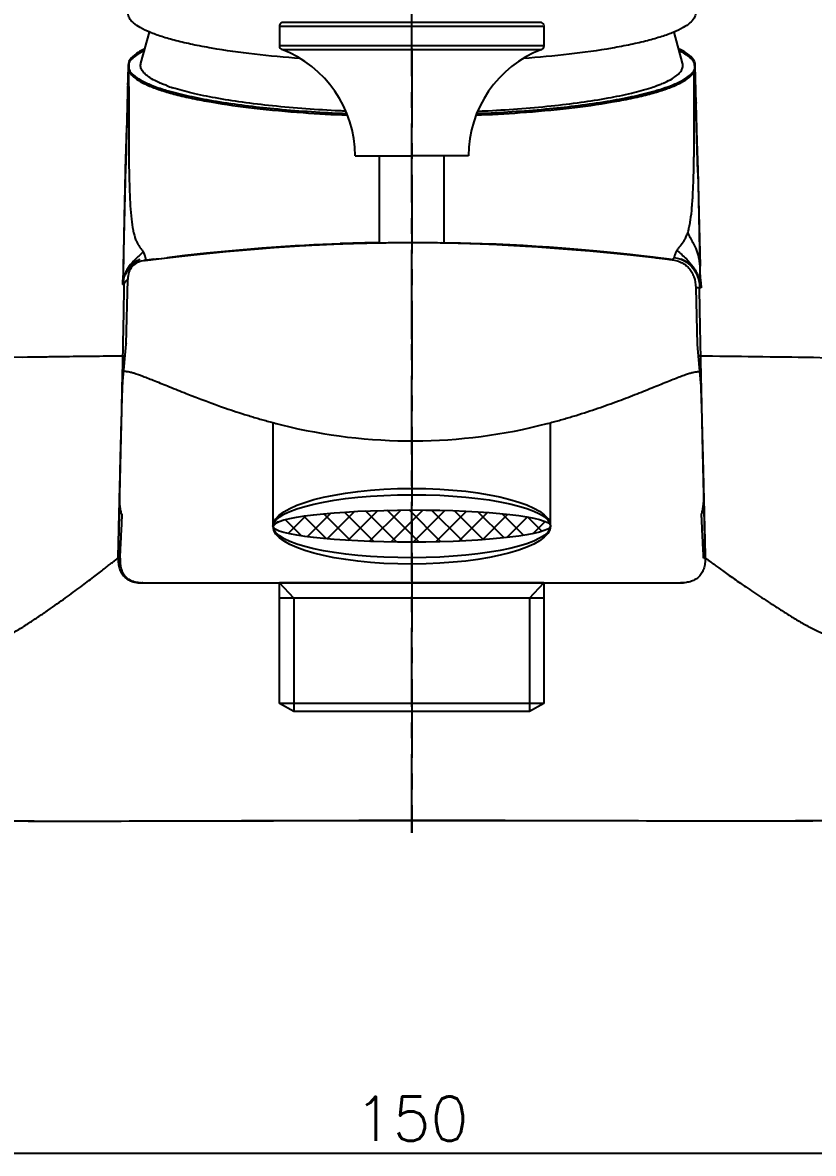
# Model space of a CAD drawing. Extents: x 21390 to 21984, y -2274 to -1854.
# Drawn here: x 21801.7 to 21864.5, y -2197.3 to -2107.7 of the extents above; entities that cross this region are included whole.
import ezdxf

# ---------------------------------------------------------------- set-up
doc = ezdxf.new("R2010")
doc.units = 0
doc.header["$LTSCALE"] = 5
doc.header["$MEASUREMENT"] = 0
doc.linetypes.add('CENTER', pattern=[2, 1.25, -0.25, 0.25, -0.25])
doc.layers.get('0').update_dxf_attribs({"color": 2, "linetype": 'CONTINUOUS'})
for name, color, linetype in [('CL', 1, 'CENTER'), ('D', 2, 'CONTINUOUS'), ('DWG', 7, 'CONTINUOUS'), ('Make2D 표시선', 7, 'CONTINUOUS')]:
    doc.layers.add(name, color=color, linetype=linetype)
doc.styles.add('GHS', font='romans', dxfattribs={"bigfont": 'ghs'})

msp = doc.modelspace()

# ---------------------------------------------------------------- hatches: boundary and pattern name
at = {"layer": 'D'}
h = msp.add_hatch(dxfattribs=at)
h.set_pattern_fill('ANSI37', color=256, scale=10)
h.set_pattern_definition([(45, (14577.1549, -206.729), (-0.88388348, 0.88388348), []), (135, (14577.1549, -206.729), (-0.88388348, -0.88388348), [])])
edge = h.paths.add_edge_path()
edge.add_ellipse((21832.608, -2147.578), major_axis=(-11.005, -0.018), ratio=0.115913, start_angle=89.99728, end_angle=179.76782)
edge.add_ellipse((21832.613, -2147.594), major_axis=(-11, -0.018), ratio=0.227272, start_angle=180.24746, end_angle=180.74214)
edge.add_ellipse((21832.613, -2147.594), major_axis=(-11, -0.018), ratio=0.272727, start_angle=180.20886, end_angle=182.70514, ccw=False)
edge.add_ellipse((21832.608, -2147.578), major_axis=(-11.005, -0.018), ratio=0.115913, start_angle=180.73732, end_angle=269.98105)
edge.add_line((21832.609, -2146.302), (21832.609, -2148.853))
edge = h.paths.add_edge_path()
edge.add_ellipse((21832.608, -2147.578), major_axis=(-11.005, -0.018), ratio=0.115913, start_angle=269.98105, end_angle=356.93483)
edge.add_ellipse((21832.613, -2147.594), major_axis=(-11, -0.018), ratio=0.227272, start_angle=358.05464, end_angle=359.7988)
edge.add_ellipse((21832.613, -2147.594), major_axis=(-11, -0.018), ratio=0.272727, start_angle=359.83257, end_angle=360.16888)
edge.add_ellipse((21832.613, -2147.594), major_axis=(-11, -0.018), ratio=0.227272, start_angle=0.20238, end_angle=0.91349)
edge.add_ellipse((21832.608, -2147.578), major_axis=(-11.005, -0.018), ratio=0.115913, start_angle=2.5393, end_angle=89.99728)
edge.add_line((21832.609, -2148.853), (21832.609, -2146.302))

# ---------------------------------------------------------------- linework, layer by layer
at = {"color": 2}
for p, q in [((21822.11, -2107.941), (21832.61, -2107.941)), ((21832.61, -2107.653), (21822.33, -2107.653)), ((21842.889, -2107.653), (21832.61, -2107.653)), ((21832.61, -2107.941), (21843.109, -2107.941)), ((21832.61, -2109.506), (21822.11, -2109.506)), ((21822.305, -2109.787), (21832.61, -2109.787)), ((21843.109, -2109.506), (21832.61, -2109.507)), ((21832.61, -2109.787), (21842.914, -2109.787))]:
    msp.add_line(p, q, dxfattribs=at)
at = {"layer": 'CL'}
msp.add_line((21832.609, -2171.911), (21832.609, -2074.345), dxfattribs=at)
at = {"layer": 'CL', "linetype": 'CENTER'}
msp.add_line((21832.609, -2109.712), (21832.609, -2171.911), dxfattribs=at)
at = {"layer": 'D'}
for p, q in [((21823.259, -2153.291), (21822.132, -2152.091)), ((21841.959, -2153.291), (21843.087, -2152.091)), ((21823.259, -2153.291), (21823.259, -2162.291)), ((21841.959, -2153.291), (21841.959, -2162.291)), ((21904.709, -2197.329), (21760.491, -2197.329))]:
    msp.add_line(p, q, dxfattribs=at)
msp.add_ellipse((21832.608, -2147.578), major_axis=(-11.005, -0.018), ratio=0.115913, dxfattribs=at)
at = {"layer": 'DWG'}
for p, q in [((21811.133, -2110.879), (21811.809, -2108.401)), ((21854.085, -2110.879), (21853.411, -2108.401)), ((21810.125, -2111.028), (21809.953, -2117.48)), ((21855.279, -2118.075), (21855.095, -2111.044)), ((21813.174, -2112.652), (21813.164, -2112.648)), ((21852.045, -2112.652), (21852.055, -2112.648)), ((21809.953, -2117.48), (21809.922, -2118.965)), ((21832.609, -2153.291), (21822.132, -2153.291)), ((21843.087, -2153.291), (21832.609, -2153.291))]:
    msp.add_line(p, q, dxfattribs=at)
at = {"layer": 'DWG', "linetype": 'Continuous'}
for p, q in [((21810.175, -2110.871), (21810.14, -2112.36)), ((21810.117, -2111.164), (21810.091, -2112.509)), ((21810.171, -2112.716), (21810.176, -2111.494)), ((21855.147, -2114.126), (21855.086, -2111.166)), ((21855.302, -2119.527), (21855.147, -2114.126)), ((21809.916, -2119.06), (21809.728, -2126.968)), ((21855.301, -2119.513), (21855.478, -2126.968)), ((21828.143, -2125.135), (21826.924, -2125.166)), ((21829.01, -2125.132), (21827.654, -2125.169)), ((21829.116, -2125.117), (21827.924, -2125.143)), ((21830.072, -2125.104), (21828.896, -2125.126)), ((21829.998, -2125.111), (21831.678, -2125.094)), ((21830.917, -2125.102), (21832.538, -2125.091)), ((21832.002, -2125.092), (21833.192, -2125.092)), ((21832.891, -2125.091), (21834.234, -2125.102)), ((21833.507, -2125.093), (21835.322, -2125.112)), ((21836.482, -2125.139), (21834.961, -2125.111)), ((21835.649, -2125.124), (21836.419, -2125.142)), ((21838.191, -2125.191), (21836.419, -2125.142)), ((21839.298, -2125.235), (21838.191, -2125.191)), ((21840.381, -2125.285), (21839.298, -2125.235)), ((21841.442, -2125.341), (21840.381, -2125.285)), ((21842.481, -2125.403), (21841.442, -2125.341)), ((21843.501, -2125.471), (21842.481, -2125.403)), ((21844.5, -2125.544), (21843.501, -2125.471)), ((21845.469, -2125.621), (21844.5, -2125.544)), ((21846.4, -2125.701), (21845.469, -2125.621)), ((21847.285, -2125.782), (21846.4, -2125.701)), ((21848.116, -2125.863), (21847.285, -2125.782)), ((21848.888, -2125.942), (21848.116, -2125.863)), ((21849.927, -2126.054), (21848.888, -2125.942)), ((21850.815, -2126.155), (21849.927, -2126.054)), ((21849.959, -2126.077), (21851.86, -2126.287)), ((21809.731, -2126.924), (21809.73, -2126.969)), ((21812.157, -2126.423), (21811.422, -2126.516)), ((21811.442, -2126.514), (21813.202, -2126.294)), ((21853.017, -2126.421), (21851.945, -2126.289)), ((21853.118, -2126.434), (21853.017, -2126.421)), ((21853.12, -2126.435), (21853.194, -2126.445)), ((21853.287, -2126.46), (21853.154, -2126.439)), ((21853.26, -2126.455), (21853.338, -2126.469)), ((21853.341, -2126.47), (21853.32, -2126.465)), ((21855.476, -2126.969), (21855.476, -2126.924)), ((21855.45, -2127.185), (21855.451, -2127.256)), ((21809.973, -2133.145), (21810.089, -2128.022)), ((21810.089, -2128.022), (21810.084, -2128.022)), ((21855.133, -2128.682), (21855.234, -2133.17)), ((21809.707, -2136.08), (21809.973, -2133.145)), ((21855.234, -2133.17), (21855.51, -2136.208)), ((21803.823, -2134.17), (21796.856, -2134.285)), ((21863.243, -2134.204), (21855.319, -2134.107)), ((21821.613, -2147.604), (21821.613, -2139.378)), ((21843.6, -2147.458), (21843.6, -2139.386)), ((21809.325, -2150.092), (21809.325, -2150.092)), ((21855.881, -2150.092), (21855.882, -2150.092)), ((21810.781, -2152.053), (21810.724, -2152.043)), ((21810.772, -2152.052), (21810.837, -2152.061)), ((21811.098, -2152.086), (21811.048, -2152.083)), ((21811.088, -2152.086), (21811.147, -2152.089)), ((21811.129, -2152.088), (21811.195, -2152.09)), ((21853.886, -2152.091), (21854.043, -2152.089)), ((21853.926, -2152.091), (21853.961, -2152.091)), ((21854.194, -2152.081), (21854.155, -2152.084)), ((21854.224, -2152.078), (21854.185, -2152.081)), ((21854.253, -2152.075), (21854.214, -2152.079)), ((21854.28, -2152.072), (21854.242, -2152.076)), ((21854.298, -2152.07), (21854.269, -2152.074))]:
    msp.add_line(p, q, dxfattribs=at)
for points in [[(21810.091, -2112.509), (21810.04, -2114.704), (21809.915, -2119.083)], [(21812.338, -2126.405), (21814.136, -2126.198), (21815.339, -2126.068), (21816.608, -2125.938), (21817.899, -2125.814), (21819.185, -2125.698), (21820.452, -2125.593), (21821.694, -2125.499), (21822.916, -2125.415), (21824.114, -2125.342), (21825.287, -2125.278), (21826.431, -2125.225), (21827.545, -2125.181), (21828.63, -2125.147), (21829.674, -2125.121), (21830.58, -2125.105)], [(21827.654, -2125.169), (21826.962, -2125.193), (21826.262, -2125.22), (21825.553, -2125.25), (21824.835, -2125.284), (21824.108, -2125.322), (21823.371, -2125.363)], [(21837.221, -2125.166), (21838.047, -2125.195), (21838.901, -2125.23), (21839.782, -2125.271), (21840.693, -2125.319), (21841.631, -2125.374), (21842.597, -2125.435), (21843.589, -2125.505), (21844.607, -2125.582), (21845.654, -2125.667), (21846.727, -2125.76), (21847.813, -2125.861), (21848.897, -2125.968), (21849.959, -2126.077)], [(21823.371, -2125.363), (21820.721, -2125.542), (21818.363, -2125.74), (21816.324, -2125.94), (21814.602, -2126.129), (21813.202, -2126.294)], [(21853.12, -2126.435), (21851.754, -2126.266), (21850.815, -2126.155)], [(21810.246, -2127.037), (21810.303, -2126.974), (21810.395, -2126.881), (21810.512, -2126.776), (21810.647, -2126.67), (21810.785, -2126.576), (21810.902, -2126.505), (21810.988, -2126.459), (21811.032, -2126.437), (21811.017, -2126.444), (21810.958, -2126.472), (21810.884, -2126.51), (21810.819, -2126.545), (21810.764, -2126.576), (21810.702, -2126.613), (21810.629, -2126.662), (21810.543, -2126.724), (21810.448, -2126.801), (21810.359, -2126.884), (21810.282, -2126.965), (21810.215, -2127.045), (21810.156, -2127.125), (21810.102, -2127.205), (21810.053, -2127.286), (21810.003, -2127.379), (21809.949, -2127.495), (21809.905, -2127.603), (21809.885, -2127.658)], [(21809.888, -2127.651), (21809.906, -2127.604), (21809.947, -2127.505), (21810.021, -2127.359), (21810.126, -2127.193), (21810.246, -2127.037)], [(21855.232, -2127.625), (21855.171, -2127.497), (21855.098, -2127.364), (21855.015, -2127.233), (21854.927, -2127.115), (21854.834, -2127.006), (21854.728, -2126.898), (21854.605, -2126.788), (21854.479, -2126.693), (21854.365, -2126.617), (21854.247, -2126.548), (21854.126, -2126.484), (21854.032, -2126.438), (21853.985, -2126.416), (21854.011, -2126.429), (21854.08, -2126.465), (21854.174, -2126.517), (21854.28, -2126.583)], [(21854.28, -2126.583), (21854.421, -2126.68), (21854.558, -2126.786), (21854.688, -2126.898), (21854.809, -2127.017), (21854.923, -2127.144), (21855.029, -2127.282), (21855.121, -2127.423), (21855.194, -2127.553), (21855.244, -2127.656), (21855.275, -2127.727), (21855.285, -2127.752), (21855.273, -2127.721), (21855.232, -2127.625)], [(21855.135, -2128.682), (21855.134, -2128.682), (21855.133, -2128.682), (21855.133, -2128.682)], [(21809.886, -2134.099), (21803.823, -2134.17)], [(21875.537, -2134.445), (21870.174, -2134.326), (21863.243, -2134.204)], [(21809.325, -2150.091), (21809.326, -2150.092), (21809.326, -2150.092), (21809.326, -2150.093)], [(21809.834, -2151.613), (21809.842, -2151.621), (21809.856, -2151.634)], [(21809.875, -2151.651), (21809.849, -2151.627), (21809.835, -2151.614)], [(21809.875, -2151.651), (21809.898, -2151.671), (21809.924, -2151.692), (21809.952, -2151.715), (21809.984, -2151.739), (21810.018, -2151.764), (21810.055, -2151.788)], [(21810.094, -2151.813), (21810.037, -2151.776), (21809.976, -2151.733), (21809.922, -2151.691), (21809.878, -2151.654)], [(21810.094, -2151.813), (21810.134, -2151.836), (21810.176, -2151.859)], [(21810.725, -2152.044), (21810.667, -2152.031), (21810.608, -2152.018), (21810.548, -2152.002), (21810.486, -2151.984), (21810.424, -2151.964), (21810.361, -2151.941), (21810.296, -2151.915), (21810.231, -2151.885), (21810.165, -2151.852), (21810.1, -2151.815)], [(21810.219, -2151.881), (21810.262, -2151.901), (21810.307, -2151.921)], [(21810.351, -2151.939), (21810.397, -2151.956), (21810.443, -2151.972), (21810.489, -2151.987)], [(21810.536, -2152), (21810.583, -2152.013), (21810.63, -2152.024), (21810.677, -2152.035)], [(21810.819, -2152.06), (21810.866, -2152.066), (21810.912, -2152.072), (21810.957, -2152.077), (21811.001, -2152.081), (21811.045, -2152.084)], [(21810.997, -2152.079), (21810.945, -2152.074), (21810.891, -2152.068), (21810.837, -2152.061)], [(21811.169, -2152.09), (21811.207, -2152.091), (21811.242, -2152.091), (21853.926, -2152.091)], [(21811.279, -2152.091), (21811.241, -2152.091), (21811.195, -2152.09)], [(21853.996, -2152.09), (21854.031, -2152.089), (21854.065, -2152.088), (21854.099, -2152.087), (21854.131, -2152.085), (21854.163, -2152.083)], [(21790.697, -2170.833), (21794.098, -2170.9), (21797.843, -2170.944), (21802.193, -2170.971), (21807.346, -2170.979), (21813.635, -2170.969), (21821.645, -2170.945), (21832.604, -2170.925)], [(21832.604, -2170.925), (21859.723, -2170.963), (21872.971, -2170.862)]]:
    msp.add_lwpolyline(points, dxfattribs=at)
at = {"layer": 'DWG'}
for centre, radius, start, end in [((21854.164, -2111.05), 0.931, 3.35481, 10.01437), ((21689.172, -2118.093), 166.001, 1.3878, 2.32226), ((21815.861, -2105.039), 8.07, 246.1853, 246.52565), ((21817.844, -2099.883), 13.596, 249.90891, 252.02416), ((21847.375, -2099.883), 13.596, 287.97581, 290.09106), ((21849.358, -2105.039), 8.07, 293.47432, 293.81466), ((21818.704, -2094.447), 19.383, 253.0783, 254.43409), ((21846.355, -2093.9), 19.952, 285.58364, 286.90567)]:
    msp.add_arc(centre, radius, start, end, dxfattribs=at)
at = {"layer": 'DWG', "linetype": 'Continuous'}
for centre, radius, start, end in [((21840.936, -3597.661), 1463.627, 89.079072, 89.436935), ((21831.919, -2101.026), 39.712, 255.32682, 255.95978), ((21832.619, -2098.143), 42.68, 255.98782, 284.55861), ((21808.211, -2163.204), 13.141, 84.41751, 84.57508)]:
    msp.add_arc(centre, radius, start, end, dxfattribs=at)
at = {"layer": 'DWG'}
for ratio in [0.272727, 0.227272]:
    msp.add_ellipse((21832.613, -2147.594), major_axis=(-11, -0.018), ratio=ratio, dxfattribs=at)
for points, knots in [([(21823.765, -2110.501), (21822.55, -2110.411), (21820.194, -2110.195), (21817.35, -2109.804), (21815.284, -2109.413), (21813.968, -2109.11), (21812.83, -2108.788), (21811.881, -2108.448), (21811.127, -2108.096), (21810.572, -2107.731), (21810.21, -2107.351), (21810.11, -2107.052), (21810.109, -2106.919)], [0.6892582, 0.6892582, 0.6892582, 0.6892582, 0.7673891, 0.8409751, 0.8732845, 0.9022305, 0.927562, 0.9491066, 0.9668258, 0.9808147, 0.991501, 1, 1, 1, 1]), ([(21855.109, -2106.919), (21855.109, -2107.052), (21855.009, -2107.351), (21854.647, -2107.731), (21854.093, -2108.096), (21853.339, -2108.448), (21852.39, -2108.787), (21851.252, -2109.11), (21849.936, -2109.413), (21847.869, -2109.804), (21845.025, -2110.194), (21842.669, -2110.411), (21841.455, -2110.501)], [0, 0, 0, 0, 0.0084971, 0.0191799, 0.033161, 0.050869, 0.0724076, 0.097746, 0.1267069, 0.1590259, 0.2326062, 0.3107346, 0.3107346, 0.3107346, 0.3107346]), ([(21811.446, -2109.729), (21811.158, -2109.868), (21810.682, -2110.13), (21810.282, -2110.532), (21810.186, -2110.734)], [0, 0, 0, 0, 0.587872, 1, 1, 1, 1]), ([(21855.038, -2110.744), (21854.944, -2110.54), (21854.544, -2110.134), (21854.066, -2109.87), (21853.776, -2109.731)], [0, 0, 0, 0, 0.41136, 1, 1, 1, 1]), ([(21810.186, -2110.734), (21810.176, -2110.755), (21810.14, -2110.849), (21810.127, -2110.951), (21810.125, -2111.028)], [0, 0, 0, 0, 0.228685, 1, 1, 1, 1]), ([(21811.831, -2112.015), (21811.704, -2111.931), (21811.481, -2111.766), (21811.227, -2111.48), (21811.097, -2111.177), (21811.108, -2110.971), (21811.133, -2110.879)], [0, 0, 0, 0, 0.321947, 0.582279, 0.798216, 1, 1, 1, 1]), ([(21853.388, -2112.015), (21853.515, -2111.931), (21853.738, -2111.766), (21853.992, -2111.48), (21854.122, -2111.177), (21854.111, -2110.971), (21854.085, -2110.879)], [0, 0, 0, 0, 0.321947, 0.582279, 0.798216, 1, 1, 1, 1]), ([(21810.125, -2111.028), (21810.124, -2111.06), (21810.127, -2111.178), (21810.149, -2111.299), (21810.187, -2111.377)], [0, 0, 0, 0, 0.266592, 1, 1, 1, 1]), ([(21810.187, -2111.377), (21810.265, -2111.539), (21810.553, -2111.863), (21811.17, -2112.264), (21812.03, -2112.654), (21812.693, -2112.878), (21813.063, -2112.991)], [0, 0, 0, 0, 0.160108, 0.37569, 0.654994, 1, 1, 1, 1]), ([(21852.157, -2112.99), (21852.529, -2112.877), (21853.195, -2112.652), (21854.057, -2112.26), (21854.674, -2111.856), (21854.961, -2111.53), (21855.037, -2111.367)], [0, 0, 0, 0, 0.345712, 0.625171, 0.840431, 1, 1, 1, 1]), ([(21855.037, -2111.367), (21855.041, -2111.357), (21855.061, -2111.311), (21855.073, -2111.262), (21855.08, -2111.224)], [0, 0, 0, 0, 0.2346, 1, 1, 1, 1]), ([(21812.602, -2112.422), (21812.529, -2112.39), (21812.265, -2112.269), (21812.008, -2112.13), (21811.831, -2112.015)], [0, 0, 0, 0, 0.275027, 1, 1, 1, 1]), ([(21813.164, -2112.648), (21813.118, -2112.631), (21812.944, -2112.566), (21812.772, -2112.496), (21812.646, -2112.442)], [0, 0, 0, 0, 0.26088, 1, 1, 1, 1]), ([(21852.055, -2112.648), (21852.101, -2112.631), (21852.275, -2112.566), (21852.447, -2112.496), (21852.573, -2112.442)], [0, 0, 0, 0, 0.26088, 1, 1, 1, 1]), ([(21852.617, -2112.422), (21852.69, -2112.39), (21852.954, -2112.269), (21853.211, -2112.13), (21853.388, -2112.015)], [0, 0, 0, 0, 0.275027, 1, 1, 1, 1]), ([(21813.503, -2113.119), (21814.05, -2113.272), (21815.242, -2113.556), (21817.963, -2114.058), (21821.9, -2114.536), (21825.366, -2114.769), (21827.296, -2114.852), (21827.462, -2114.859)], [0, 0, 0, 0, 0.0885725, 0.1909341, 0.4312142, 0.7065074, 0.7323963, 0.7323963, 0.7323963, 0.7323963]), ([(21827.387, -2114.677), (21827.216, -2114.67), (21825.269, -2114.581), (21822.527, -2114.385), (21819.251, -2113.995), (21817.124, -2113.661), (21815.278, -2113.283), (21814.154, -2112.98), (21813.648, -2112.815)], [0.2732208, 0.2732208, 0.2732208, 0.2732208, 0.2999931, 0.5789451, 0.7043916, 0.8175595, 0.9165938, 1, 1, 1, 1]), ([(21837.757, -2114.859), (21837.923, -2114.852), (21839.853, -2114.769), (21843.318, -2114.536), (21847.256, -2114.058), (21849.976, -2113.556), (21851.168, -2113.272), (21851.715, -2113.119)], [0.2676251, 0.2676251, 0.2676251, 0.2676251, 0.2934881, 0.5687786, 0.8090598, 0.9114238, 1, 1, 1, 1]), ([(21837.833, -2114.677), (21838.003, -2114.67), (21839.95, -2114.581), (21842.692, -2114.385), (21845.968, -2113.995), (21848.095, -2113.661), (21849.941, -2113.283), (21851.065, -2112.98), (21851.571, -2112.815)], [0.2732351, 0.2732351, 0.2732351, 0.2732351, 0.2999931, 0.5789451, 0.7043916, 0.8175595, 0.9165938, 1, 1, 1, 1]), ([(21855.174, -2113.99), (21855.175, -2113.998), (21855.171, -2114.031), (21855.146, -2114.059), (21855.124, -2114.073)], [0, 0, 0, 0, 0.226663, 1, 1, 1, 1])]:
    msp.add_open_spline(points, degree=3, knots=knots, dxfattribs=at)
at = {"layer": 'DWG', "linetype": 'Continuous'}
for points, knots in [([(21811.408, -2109.87), (21811.235, -2109.956), (21810.763, -2110.216), (21810.317, -2110.566), (21810.174, -2110.874)], [0.96534635, 0.96534635, 0.96534635, 0.96534635, 0.97792675, 1, 1, 1, 1]), ([(21855.014, -2110.837), (21854.855, -2110.53), (21854.42, -2110.203), (21853.964, -2109.953), (21853.813, -2109.878)], [0, 0, 0, 0, 0.02253145, 0.03344764, 0.03344764, 0.03344764, 0.03344764]), ([(21810.174, -2110.874), (21810.153, -2110.919), (21810.126, -2111.023), (21810.113, -2111.184), (21810.126, -2111.346), (21810.154, -2111.449), (21810.176, -2111.494)], [0, 0, 0, 0, 0.236171, 0.499243, 0.762685, 1, 1, 1, 1]), ([(21855.013, -2111.532), (21855.048, -2111.463), (21855.088, -2111.303), (21855.089, -2111.065), (21855.049, -2110.905), (21855.014, -2110.837)], [0, 0, 0, 0, 0.324217, 0.677068, 1, 1, 1, 1]), ([(21855.014, -2110.837), (21855.018, -2111.009), (21855.027, -2111.352), (21855.037, -2111.781), (21855.045, -2112.124), (21855.051, -2112.382), (21855.058, -2112.64), (21855.067, -2112.985), (21855.08, -2113.418), (21855.102, -2114.113), (21855.146, -2115.328), (21855.217, -2117.043), (21855.277, -2118.575), (21855.3, -2119.455), (21855.305, -2119.66), (21855.305, -2119.701)], [0, 0, 0, 0, 0.058049, 0.116099, 0.145117, 0.17416, 0.203266, 0.232455, 0.291047, 0.349835, 0.467671, 0.702149, 0.930657, 0.986245, 1, 1, 1, 1]), ([(21810.176, -2111.495), (21810.2, -2111.548), (21810.263, -2111.654), (21810.438, -2111.868), (21810.751, -2112.129), (21811.235, -2112.42), (21811.914, -2112.734), (21812.813, -2113.056), (21813.948, -2113.38), (21815.261, -2113.683), (21817.326, -2114.075), (21820.253, -2114.478), (21823.865, -2114.807), (21826.339, -2114.943), (21827.513, -2114.99)], [0, 0, 0, 0, 0.0038014, 0.0080126, 0.0179208, 0.0300925, 0.0446868, 0.0665114, 0.0921529, 0.1214386, 0.1541643, 0.2288684, 0.3135726, 0.3900313, 0.3900313, 0.3900313, 0.3900313]), ([(21837.706, -2114.989), (21838.876, -2114.942), (21841.346, -2114.807), (21844.953, -2114.478), (21847.88, -2114.075), (21849.945, -2113.683), (21851.258, -2113.38), (21852.394, -2113.056), (21853.287, -2112.736), (21853.956, -2112.427), (21854.431, -2112.145), (21854.742, -2111.893), (21854.92, -2111.686), (21854.986, -2111.583), (21855.013, -2111.531)], [0.6111308, 0.6111308, 0.6111308, 0.6111308, 0.6873081, 0.7720127, 0.8467173, 0.8794429, 0.9087285, 0.9343698, 0.9561943, 0.9703846, 0.9822931, 0.9920596, 0.9962309, 1, 1, 1, 1]), ([(21854.493, -2124.315), (21854.511, -2124.258), (21854.566, -2124.074), (21854.644, -2123.743), (21854.751, -2123.13), (21854.847, -2122.235), (21854.921, -2121.022), (21854.956, -2120.027), (21854.974, -2119.314), (21854.982, -2118.936), (21854.989, -2118.55), (21855.002, -2117.75), (21855.014, -2116.521), (21855.018, -2115.143), (21855.018, -2114.165), (21855.017, -2113.606), (21855.016, -2113.258), (21855.016, -2112.981), (21855.015, -2112.774), (21855.015, -2112.567), (21855.014, -2112.291), (21855.014, -2111.945), (21855.013, -2111.669), (21855.013, -2111.531)], [0, 0, 0, 0, 0.014084, 0.044854, 0.079327, 0.159821, 0.255228, 0.363789, 0.392692, 0.422209, 0.452293, 0.482894, 0.60941, 0.739889, 0.805486, 0.838173, 0.870709, 0.886902, 0.903061, 0.919217, 0.935374, 0.967688, 1, 1, 1, 1]), ([(21809.911, -2119.273), (21809.927, -2118.55), (21809.979, -2117.053), (21810.071, -2114.749), (21810.12, -2113.167), (21810.14, -2112.36)], [0, 0, 0, 0, 0.313505, 0.649824, 1, 1, 1, 1]), ([(21810.171, -2112.716), (21810.153, -2112.682), (21810.121, -2112.624), (21810.087, -2112.538), (21810.097, -2112.449), (21810.123, -2112.394), (21810.139, -2112.363)], [0, 0, 0, 0, 0.310267, 0.52396, 0.721879, 1, 1, 1, 1]), ([(21810.171, -2112.716), (21810.17, -2112.852), (21810.169, -2113.125), (21810.167, -2113.535), (21810.165, -2114.084), (21810.162, -2115.046), (21810.162, -2116.14), (21810.166, -2117.224), (21810.171, -2117.888), (21810.176, -2118.41), (21810.182, -2118.916), (21810.195, -2119.759), (21810.223, -2120.887), (21810.278, -2122.122), (21810.361, -2123.18), (21810.458, -2123.885), (21810.545, -2124.291), (21810.588, -2124.464), (21810.635, -2124.627), (21810.685, -2124.778), (21810.739, -2124.918), (21810.814, -2125.087), (21810.898, -2125.242), (21810.988, -2125.385), (21811.078, -2125.512), (21811.173, -2125.63), (21811.256, -2125.752), (21811.292, -2125.814), (21811.309, -2125.844)], [0, 0, 0, 0, 0.030574, 0.0613, 0.092167, 0.154131, 0.277575, 0.338265, 0.397749, 0.426919, 0.45565, 0.511607, 0.61635, 0.709558, 0.789403, 0.855045, 0.869277, 0.882691, 0.895318, 0.907223, 0.918452, 0.929071, 0.948803, 0.958059, 0.966955, 0.983958, 0.992131, 1, 1, 1, 1]), ([(21809.758, -2127.247), (21809.764, -2126.787), (21809.782, -2125.712), (21809.815, -2123.895), (21809.859, -2121.697), (21809.893, -2120.114), (21809.911, -2119.273)], [0, 0, 0, 0, 0.173198, 0.404303, 0.683761, 1, 1, 1, 1]), ([(21855.305, -2119.701), (21855.322, -2120.472), (21855.353, -2121.931), (21855.394, -2123.97), (21855.426, -2125.694), (21855.444, -2126.73), (21855.45, -2127.185)], [0, 0, 0, 0, 0.309051, 0.584741, 0.817688, 1, 1, 1, 1]), ([(21853.658, -2125.714), (21853.677, -2125.68), (21853.718, -2125.613), (21853.774, -2125.532), (21853.823, -2125.468), (21853.861, -2125.42), (21853.902, -2125.374), (21853.956, -2125.31), (21854.051, -2125.193), (21854.182, -2125.009), (21854.296, -2124.804), (21854.379, -2124.623), (21854.439, -2124.473), (21854.475, -2124.369), (21854.493, -2124.315)], [0, 0, 0, 0, 0.070504, 0.143382, 0.180435, 0.217757, 0.2553, 0.2932, 0.370403, 0.531426, 0.704895, 0.797989, 0.896161, 1, 1, 1, 1]), ([(21854.493, -2124.315), (21854.625, -2124.577), (21854.872, -2125.039), (21855.156, -2125.606), (21855.304, -2126.033), (21855.417, -2126.519), (21855.444, -2126.909), (21855.45, -2127.185)], [0, 0, 0, 0, 0.287871, 0.513176, 0.619015, 0.730175, 1, 1, 1, 1]), ([(21823.371, -2125.363), (21823.65, -2125.347), (21824.489, -2125.3), (21825.887, -2125.232), (21827.565, -2125.169), (21829.251, -2125.124), (21830.93, -2125.097), (21832.595, -2125.088), (21834.238, -2125.096), (21835.873, -2125.122), (21837.508, -2125.165), (21839.142, -2125.225), (21840.503, -2125.289), (21841.455, -2125.342), (21841.999, -2125.374), (21842.407, -2125.399), (21842.713, -2125.418), (21842.917, -2125.432), (21843.019, -2125.438), (21843.121, -2125.445), (21843.257, -2125.454), (21843.427, -2125.466), (21843.699, -2125.485), (21844.437, -2125.538), (21845.621, -2125.631), (21847.147, -2125.767), (21848.566, -2125.907), (21849.841, -2126.043), (21850.936, -2126.168), (21851.723, -2126.262), (21852.24, -2126.325), (21852.538, -2126.361), (21852.772, -2126.391), (21852.948, -2126.412), (21853.051, -2126.426), (21853.099, -2126.431), (21853.105, -2126.433)], [0, 0, 0, 0, 0.028187, 0.084547, 0.140902, 0.197267, 0.254331, 0.310017, 0.36489, 0.419768, 0.474637, 0.529509, 0.584383, 0.611818, 0.625536, 0.639255, 0.652973, 0.656402, 0.659832, 0.663262, 0.666693, 0.67355, 0.680405, 0.69409, 0.748125, 0.799972, 0.848259, 0.891684, 0.929042, 0.959276, 0.971445, 0.98153, 0.98946, 0.995191, 0.999338, 1, 1, 1, 1]), ([(21811.309, -2125.844), (21811.097, -2126.039), (21810.703, -2126.388), (21810.264, -2126.86), (21810.013, -2127.262), (21809.805, -2127.734), (21809.726, -2128.131), (21809.691, -2128.411)], [0, 0, 0, 0, 0.276282, 0.505929, 0.615515, 0.729804, 1, 1, 1, 1]), ([(21811.309, -2125.844), (21811.34, -2125.9), (21811.389, -2126.004), (21811.435, -2126.13), (21811.459, -2126.211), (21811.469, -2126.251), (21811.477, -2126.285), (21811.483, -2126.314), (21811.487, -2126.343), (21811.488, -2126.367), (21811.489, -2126.393), (21811.485, -2126.424), (21811.473, -2126.455), (21811.448, -2126.475), (21811.429, -2126.488), (21811.397, -2126.517), (21811.433, -2126.515), (21811.444, -2126.514)], [0, 0, 0, 0, 0.251165, 0.453135, 0.52873, 0.582607, 0.616322, 0.667453, 0.700203, 0.732333, 0.761032, 0.802718, 0.854157, 0.890585, 0.922005, 0.957325, 1, 1, 1, 1]), ([(21811.444, -2126.514), (21811.495, -2126.507), (21811.608, -2126.493), (21811.803, -2126.468), (21812.179, -2126.421), (21812.808, -2126.342), (21813.738, -2126.229), (21814.88, -2126.096), (21816.201, -2125.951), (21817.665, -2125.803), (21819.233, -2125.66), (21820.588, -2125.55), (21821.485, -2125.486), (21821.903, -2125.457), (21822.113, -2125.443), (21822.323, -2125.429), (21822.602, -2125.411), (21822.951, -2125.389), (21823.231, -2125.372), (21823.371, -2125.363)], [0, 0, 0, 0, 0.013028, 0.028273, 0.049298, 0.107906, 0.186906, 0.283827, 0.395776, 0.519607, 0.65206, 0.789883, 0.85981, 0.877331, 0.894858, 0.912384, 0.929909, 0.964957, 1, 1, 1, 1]), ([(21853.432, -2126.274), (21853.44, -2126.256), (21853.449, -2126.225), (21853.463, -2126.178), (21853.486, -2126.101), (21853.519, -2126.008), (21853.563, -2125.901), (21853.607, -2125.808), (21853.64, -2125.746), (21853.658, -2125.714)], [0, 0, 0, 0, 0.09929, 0.157324, 0.24483, 0.494233, 0.648408, 0.818114, 1, 1, 1, 1]), ([(21853.658, -2125.714), (21853.901, -2125.942), (21854.352, -2126.349), (21854.862, -2126.892), (21855.156, -2127.352), (21855.404, -2127.895), (21855.504, -2128.354), (21855.551, -2128.676)], [0, 0, 0, 0, 0.27666, 0.505657, 0.614904, 0.72902, 1, 1, 1, 1]), ([(21809.728, -2126.968), (21809.729, -2127.049), (21809.734, -2127.098), (21809.735, -2127.305), (21809.756, -2127.258), (21809.758, -2127.247)], [0, 0, 0, 0, 0.704692, 0.905241, 1, 1, 1, 1]), ([(21811.444, -2126.514), (21811.247, -2126.538), (21810.877, -2126.629), (21810.417, -2126.955), (21810.141, -2127.446), (21810.089, -2127.823), (21810.084, -2128.022)], [0, 0, 0, 0, 0.266248, 0.499662, 0.733321, 1, 1, 1, 1]), ([(21853.105, -2126.433), (21853.129, -2126.438), (21853.179, -2126.437), (21853.24, -2126.426), (21853.29, -2126.414), (21853.333, -2126.403), (21853.368, -2126.376), (21853.391, -2126.346), (21853.411, -2126.313), (21853.425, -2126.29), (21853.432, -2126.274)], [0, 0, 0, 0, 0.180767, 0.374312, 0.473449, 0.576189, 0.706746, 0.80217, 0.86469, 1, 1, 1, 1]), ([(21853.105, -2126.433), (21853.4, -2126.469), (21853.827, -2126.573), (21854.312, -2126.856), (21854.604, -2127.118), (21854.835, -2127.436), (21855.066, -2127.948), (21855.128, -2128.384), (21855.135, -2128.682)], [0, 0, 0, 0, 0.265636, 0.384737, 0.499514, 0.614385, 0.733736, 1, 1, 1, 1]), ([(21853.432, -2126.274), (21853.725, -2126.332), (21854.147, -2126.471), (21854.619, -2126.789), (21855, -2127.169), (21855.337, -2127.806), (21855.433, -2128.379), (21855.453, -2128.682)], [0, 0, 0, 0, 0.262774, 0.381557, 0.496939, 0.732943, 1, 1, 1, 1]), ([(21855.451, -2127.256), (21855.453, -2127.263), (21855.48, -2127.3), (21855.464, -2127.093), (21855.477, -2127.045), (21855.478, -2126.968)], [0, 0, 0, 0, 0.06862, 0.300053, 1, 1, 1, 1]), ([(21809.691, -2128.411), (21809.688, -2128.406), (21809.687, -2128.388), (21809.687, -2128.354), (21809.69, -2128.3), (21809.695, -2128.227), (21809.703, -2128.137), (21809.716, -2127.98), (21809.732, -2127.8), (21809.745, -2127.596), (21809.754, -2127.424), (21809.757, -2127.305), (21809.758, -2127.247)], [0, 0, 0, 0, 0.013817, 0.04369, 0.090335, 0.152815, 0.23038, 0.32367, 0.556749, 0.695978, 0.850112, 1, 1, 1, 1]), ([(21855.451, -2127.256), (21855.452, -2127.307), (21855.455, -2127.429), (21855.464, -2127.614), (21855.482, -2127.855), (21855.506, -2128.11), (21855.531, -2128.334), (21855.544, -2128.463), (21855.55, -2128.521), (21855.552, -2128.558), (21855.554, -2128.589), (21855.556, -2128.622), (21855.555, -2128.65), (21855.554, -2128.67), (21855.551, -2128.676)], [0, 0, 0, 0, 0.109262, 0.255706, 0.389552, 0.61861, 0.794953, 0.862954, 0.891891, 0.917443, 0.939605, 0.958375, 0.985786, 1, 1, 1, 1]), ([(21809.782, -2128.383), (21809.778, -2128.717), (21809.765, -2129.548), (21809.739, -2131.033), (21809.701, -2133), (21809.651, -2135.384), (21809.593, -2138.08), (21809.552, -2139.961), (21809.53, -2140.927)], [0, 0, 0, 0, 0.07974, 0.198871, 0.355151, 0.550036, 0.769036, 1, 1, 1, 1]), ([(21809.782, -2128.383), (21809.772, -2128.391), (21809.752, -2128.397), (21809.726, -2128.405), (21809.709, -2128.409), (21809.694, -2128.415), (21809.691, -2128.411)], [0, 0, 0, 0, 0.394774, 0.64365, 0.838589, 1, 1, 1, 1]), ([(21810.084, -2128.022), (21810.045, -2128.035), (21809.963, -2128.1), (21809.884, -2128.238), (21809.815, -2128.334), (21809.782, -2128.383)], [0, 0, 0, 0, 0.257031, 0.626336, 1, 1, 1, 1]), ([(21855.429, -2128.683), (21855.398, -2128.683), (21855.334, -2128.682), (21855.236, -2128.682), (21855.169, -2128.682), (21855.135, -2128.682)], [0, 0, 0, 0, 0.316125, 0.649457, 1, 1, 1, 1]), ([(21855.453, -2128.682), (21855.45, -2128.682), (21855.442, -2128.682), (21855.434, -2128.682), (21855.429, -2128.683)], [0, 0, 0, 0, 0.341216, 1, 1, 1, 1]), ([(21855.676, -2140.927), (21855.651, -2139.81), (21855.604, -2137.666), (21855.54, -2134.664), (21855.488, -2132.13), (21855.452, -2130.194), (21855.434, -2129.114), (21855.429, -2128.683)], [0, 0, 0, 0, 0.273601, 0.525454, 0.735519, 0.894354, 1, 1, 1, 1]), ([(21855.551, -2128.676), (21855.549, -2128.679), (21855.541, -2128.678), (21855.528, -2128.68), (21855.507, -2128.68), (21855.481, -2128.681), (21855.462, -2128.682), (21855.453, -2128.682)], [0, 0, 0, 0, 0.094997, 0.196498, 0.420435, 0.713965, 1, 1, 1, 1]), ([(21832.609, -2132.749), (21832.609, -2132.528), (21832.606, -2131.667), (21832.608, -2130.807), (21832.603, -2130.168)], [0, 0, 0, 0, 0.25716, 1, 1, 1, 1]), ([(21809.973, -2133.145), (21809.975, -2133.136), (21809.983, -2133.115), (21810.004, -2133.108), (21810.015, -2133.105)], [0, 0, 0, 0, 0.447511, 1, 1, 1, 1]), ([(21809.886, -2134.099), (21809.8, -2134.1), (21808.125, -2134.116), (21805.412, -2134.147), (21802.786, -2134.185), (21801.75, -2134.202)], [0.275965, 0.275965, 0.275965, 0.275965, 0.2989322, 0.7232838, 1, 1, 1, 1]), ([(21809.436, -2145.352), (21809.446, -2144.925), (21809.464, -2144.217), (21809.488, -2143.224), (21809.509, -2142.387), (21809.536, -2141.332), (21809.567, -2140.131), (21809.602, -2138.853), (21809.633, -2137.813), (21809.655, -2137.109), (21809.669, -2136.716), (21809.675, -2136.552), (21809.679, -2136.457), (21809.683, -2136.382), (21809.687, -2136.315), (21809.691, -2136.254), (21809.696, -2136.201), (21809.7, -2136.163), (21809.702, -2136.135), (21809.705, -2136.108), (21809.706, -2136.09), (21809.707, -2136.08)], [0, 0, 0, 0, 0.138097, 0.229139, 0.321081, 0.408967, 0.570479, 0.709543, 0.822578, 0.906695, 0.937355, 0.94973, 0.959984, 0.96806, 0.97394, 0.981676, 0.987908, 0.991016, 0.994128, 0.996817, 1, 1, 1, 1]), ([(21809.652, -2135.325), (21809.834, -2135.285), (21810.07, -2135.325), (21810.171, -2135.333), (21810.343, -2135.371), (21810.729, -2135.484), (21811.367, -2135.717), (21812.302, -2136.086), (21813.446, -2136.552), (21815.304, -2137.301), (21817.072, -2137.968), (21818.696, -2138.514), (21819.348, -2138.722), (21819.789, -2138.857), (21820.012, -2138.924), (21820.236, -2138.991), (21820.461, -2139.057), (21820.686, -2139.122), (21820.989, -2139.208), (21821.368, -2139.313), (21821.684, -2139.397), (21821.848, -2139.44), (21821.86, -2139.443)], [0, 0, 0, 0, 0.00389, 0.009217, 0.024395, 0.045626, 0.105489, 0.186506, 0.285822, 0.400535, 0.66524, 0.736891, 0.810062, 0.828546, 0.847101, 0.865718, 0.884384, 0.903104, 0.921866, 0.959486, 0.997195, 1, 1, 1, 1]), ([(21843.347, -2139.452), (21843.36, -2139.449), (21843.526, -2139.406), (21843.843, -2139.321), (21844.223, -2139.217), (21844.525, -2139.131), (21844.751, -2139.067), (21844.976, -2139.001), (21845.274, -2138.913), (21845.79, -2138.756), (21846.515, -2138.527), (21847.634, -2138.151), (21848.958, -2137.675), (21850.439, -2137.104), (21851.764, -2136.573), (21852.907, -2136.108), (21853.735, -2135.781), (21854.289, -2135.578), (21854.61, -2135.47), (21854.865, -2135.395), (21855.036, -2135.358), (21855.138, -2135.35), (21855.273, -2135.332), (21855.332, -2135.321), (21855.432, -2135.353)], [0, 0, 0, 0, 0.003217, 0.040821, 0.078336, 0.097041, 0.115704, 0.134321, 0.152883, 0.189817, 0.26277, 0.334206, 0.471169, 0.598115, 0.712466, 0.811441, 0.892183, 0.924813, 0.951845, 0.973002, 0.988125, 0.993432, 0.997314, 1, 1, 1, 1]), ([(21855.51, -2136.208), (21855.511, -2136.227), (21855.516, -2136.27), (21855.52, -2136.331), (21855.524, -2136.398), (21855.528, -2136.473), (21855.532, -2136.569), (21855.538, -2136.734), (21855.552, -2137.127), (21855.574, -2137.83), (21855.604, -2138.868), (21855.639, -2140.145), (21855.671, -2141.343), (21855.698, -2142.396), (21855.719, -2143.232), (21855.743, -2144.223), (21855.76, -2144.931), (21855.771, -2145.358)], [0, 0, 0, 0, 0.00627, 0.014132, 0.02014, 0.028351, 0.038797, 0.051387, 0.082463, 0.167691, 0.282118, 0.422788, 0.586157, 0.675021, 0.76799, 0.86005, 1, 1, 1, 1]), ([(21809.53, -2140.927), (21809.507, -2141.942), (21809.462, -2143.976), (21809.394, -2147.031), (21809.348, -2149.071), (21809.325, -2150.092)], [0, 0, 0, 0, 0.332466, 0.665828, 1, 1, 1, 1]), ([(21855.882, -2150.092), (21855.859, -2149.071), (21855.813, -2147.031), (21855.744, -2143.976), (21855.699, -2141.942), (21855.676, -2140.927)], [0, 0, 0, 0, 0.334172, 0.667534, 1, 1, 1, 1]), ([(21809.325, -2150.091), (21809.327, -2150.006), (21809.334, -2149.732), (21809.344, -2149.271), (21809.357, -2148.707), (21809.37, -2148.143), (21809.388, -2147.393), (21809.405, -2146.646), (21809.423, -2145.904), (21809.432, -2145.535), (21809.436, -2145.352)], [0, 0, 0, 0, 0.054063, 0.17307, 0.292074, 0.411076, 0.529987, 0.766746, 0.883951, 1, 1, 1, 1]), ([(21809.623, -2146.631), (21809.603, -2146.598), (21809.571, -2146.512), (21809.534, -2146.367), (21809.503, -2146.194), (21809.47, -2145.946), (21809.446, -2145.664), (21809.435, -2145.445), (21809.436, -2145.352)], [0, 0, 0, 0, 0.090416, 0.208789, 0.346877, 0.495414, 0.785213, 1, 1, 1, 1]), ([(21855.584, -2146.63), (21855.604, -2146.596), (21855.636, -2146.511), (21855.673, -2146.367), (21855.704, -2146.195), (21855.737, -2145.948), (21855.761, -2145.668), (21855.771, -2145.45), (21855.771, -2145.358)], [0, 0, 0, 0, 0.090356, 0.208707, 0.346797, 0.495353, 0.785202, 1, 1, 1, 1]), ([(21855.771, -2145.358), (21855.775, -2145.541), (21855.784, -2145.909), (21855.801, -2146.651), (21855.819, -2147.397), (21855.836, -2148.147), (21855.849, -2148.71), (21855.862, -2149.273), (21855.873, -2149.734), (21855.879, -2150.007), (21855.881, -2150.092)], [0, 0, 0, 0, 0.116089, 0.233329, 0.47016, 0.589106, 0.708142, 0.827182, 0.946226, 1, 1, 1, 1]), ([(21809.623, -2146.631), (21809.616, -2146.781), (21809.601, -2147.082), (21809.572, -2147.686), (21809.544, -2148.293), (21809.515, -2148.9), (21809.492, -2149.356), (21809.472, -2149.763), (21809.459, -2150.018), (21809.453, -2150.122)], [0, 0, 0, 0, 0.128674, 0.258478, 0.519428, 0.65003, 0.780634, 0.911238, 1, 1, 1, 1]), ([(21855.754, -2150.119), (21855.749, -2150.017), (21855.736, -2149.762), (21855.715, -2149.355), (21855.693, -2148.899), (21855.664, -2148.292), (21855.635, -2147.685), (21855.607, -2147.08), (21855.592, -2146.78), (21855.584, -2146.63)], [0, 0, 0, 0, 0.08824, 0.21892, 0.349595, 0.480274, 0.741366, 0.87125, 1, 1, 1, 1]), ([(21785.355, -2159.59), (21785.514, -2159.589), (21787.114, -2159.567), (21790.249, -2159.356), (21794.601, -2158.581), (21798.084, -2157.459), (21800.291, -2156.423), (21801.446, -2155.782), (21802.258, -2155.275), (21802.906, -2154.837), (21803.411, -2154.494), (21804.118, -2154.007), (21805.105, -2153.311), (21806.306, -2152.434), (21807.195, -2151.765), (21807.811, -2151.292), (21808.196, -2150.993), (21808.527, -2150.733), (21808.8, -2150.516), (21808.992, -2150.362), (21809.116, -2150.262), (21809.186, -2150.204), (21809.243, -2150.158), (21809.283, -2150.124), (21809.31, -2150.105), (21809.321, -2150.093), (21809.325, -2150.092)], [0, 0, 0, 0, 0.018057, 0.181656, 0.355949, 0.518741, 0.595274, 0.632323, 0.66859, 0.703895, 0.721063, 0.737887, 0.801423, 0.858101, 0.906751, 0.927697, 0.946203, 0.962139, 0.975393, 0.985864, 0.990035, 0.993485, 0.99625, 0.998259, 0.999509, 1, 1, 1, 1]), ([(21809.326, -2150.092), (21809.323, -2150.246), (21809.334, -2150.538), (21809.418, -2150.948), (21809.57, -2151.3), (21809.791, -2151.592), (21810.077, -2151.819), (21810.426, -2151.979), (21810.834, -2152.073), (21811.125, -2152.091), (21811.279, -2152.091)], [0, 0, 0, 0, 0.143879, 0.272277, 0.389229, 0.500019, 0.610807, 0.727755, 0.856142, 1, 1, 1, 1]), ([(21809.326, -2150.092), (21809.327, -2150.092), (21809.329, -2150.096), (21809.334, -2150.102), (21809.344, -2150.113), (21809.366, -2150.113), (21809.388, -2150.115), (21809.411, -2150.118), (21809.431, -2150.12), (21809.446, -2150.121), (21809.454, -2150.122)], [0, 0, 0, 0, 0.024931, 0.070043, 0.186175, 0.327097, 0.542989, 0.671327, 0.832054, 1, 1, 1, 1]), ([(21809.49, -2150.125), (21809.481, -2150.274), (21809.483, -2150.557), (21809.554, -2150.957), (21809.694, -2151.303), (21809.901, -2151.592), (21810.175, -2151.818), (21810.511, -2151.978), (21810.904, -2152.073), (21811.186, -2152.091), (21811.335, -2152.091)], [0, 0, 0, 0, 0.143798, 0.272373, 0.389646, 0.500751, 0.611704, 0.728577, 0.856645, 1, 1, 1, 1]), ([(21855.878, -2150.092), (21855.881, -2150.246), (21855.87, -2150.538), (21855.786, -2150.947), (21855.634, -2151.3), (21855.414, -2151.592), (21855.127, -2151.819), (21854.778, -2151.979), (21854.37, -2152.073), (21854.078, -2152.091), (21853.925, -2152.091)], [0, 0, 0, 0, 0.14386, 0.272244, 0.389192, 0.499988, 0.610791, 0.727755, 0.85615, 1, 1, 1, 1]), ([(21855.754, -2150.119), (21855.782, -2150.115), (21855.824, -2150.106), (21855.865, -2150.094), (21855.878, -2150.092)], [0, 0, 0, 0, 0.689057, 1, 1, 1, 1]), ([(21855.882, -2150.092), (21855.885, -2150.093), (21855.896, -2150.103), (21855.921, -2150.12), (21855.96, -2150.151), (21856.014, -2150.191), (21856.083, -2150.244), (21856.205, -2150.335), (21856.393, -2150.476), (21856.663, -2150.675), (21856.989, -2150.914), (21857.37, -2151.19), (21857.982, -2151.627), (21858.868, -2152.247), (21859.836, -2152.904), (21860.699, -2153.476), (21861.281, -2153.854), (21861.765, -2154.164), (21862.273, -2154.485), (21862.659, -2154.726), (21862.92, -2154.886)], [0, 0, 0, 0, 0.001414, 0.005005, 0.010798, 0.018781, 0.028938, 0.041254, 0.072286, 0.111711, 0.159265, 0.214645, 0.277487, 0.423981, 0.595449, 0.689488, 0.788511, 0.839774, 0.892141, 1, 1, 1, 1]), ([(21862.92, -2154.886), (21863.189, -2155.051), (21863.742, -2155.371), (21864.902, -2155.973), (21867.122, -2156.937), (21869.866, -2157.747), (21872.768, -2158.316), (21875.808, -2158.731), (21878.18, -2158.867), (21879.775, -2158.883), (21879.834, -2158.884)], [0, 0, 0, 0, 0.053849, 0.108958, 0.223045, 0.466481, 0.595251, 0.727748, 0.989916, 1, 1, 1, 1]), ([(21790.697, -2170.833), (21790.751, -2170.834), (21790.832, -2170.836), (21790.926, -2170.839), (21790.979, -2170.84), (21791.033, -2170.842), (21791.1, -2170.843), (21791.208, -2170.846), (21791.341, -2170.849), (21791.501, -2170.853), (21791.711, -2170.858), (21791.92, -2170.863), (21792.1, -2170.866), (21792.189, -2170.868), (21792.24, -2170.869), (21792.29, -2170.87), (21792.352, -2170.871), (21792.452, -2170.873), (21792.577, -2170.875), (21792.728, -2170.877), (21792.928, -2170.881), (21793.179, -2170.885), (21793.783, -2170.895), (21795.097, -2170.914), (21797.952, -2170.946), (21803.75, -2170.98), (21812.141, -2170.968), (21820.607, -2170.934), (21827.448, -2170.917), (21830.883, -2170.912), (21832.603, -2170.911)], [0, 0, 0, 0, 0.00385, 0.005773, 0.006735, 0.007697, 0.009622, 0.011545, 0.015381, 0.019196, 0.022983, 0.030449, 0.03411, 0.035918, 0.036816, 0.037712, 0.039503, 0.041294, 0.044878, 0.048466, 0.052057, 0.059241, 0.066431, 0.095281, 0.153346, 0.270822, 0.510283, 0.754041, 0.876885, 1, 1, 1, 1]), ([(21832.603, -2170.911), (21834.323, -2170.911), (21837.761, -2170.912), (21844.607, -2170.924), (21853.086, -2170.952), (21863.113, -2170.965), (21869.732, -2170.915), (21872.997, -2170.86)], [0, 0, 0, 0, 0.127759, 0.255275, 0.508478, 0.757431, 1, 1, 1, 1])]:
    msp.add_open_spline(points, degree=3, knots=knots, dxfattribs=at)
at = {"layer": 'DWG'}
for points in [[(21855.064, -2110.813), (21855.057, -2110.79), (21855.048, -2110.766), (21855.038, -2110.744)], [(21855.081, -2110.888), (21855.076, -2110.863), (21855.071, -2110.837), (21855.064, -2110.813)], [(21855.08, -2111.224), (21855.094, -2111.149), (21855.098, -2111.072), (21855.094, -2110.995)]]:
    msp.add_open_spline(points, degree=3, dxfattribs=at)
at = {"layer": 'DWG', "linetype": 'Continuous'}
msp.add_open_spline([(21855.222, -2133.145), (21855.229, -2133.151), (21855.233, -2133.161), (21855.234, -2133.17)], degree=3, dxfattribs=at)
at = {"layer": 'Make2D 표시선'}
for p, q in [((21822.11, -2107.941), (21822.11, -2109.506)), ((21843.11, -2109.506), (21843.11, -2107.941)), ((21822.303, -2109.787), (21822.304, -2109.787)), ((21828.11, -2118.216), (21832.609, -2118.216)), ((21830.06, -2125.111), (21830.06, -2118.216)), ((21837.11, -2118.216), (21832.609, -2118.216)), ((21835.16, -2118.216), (21835.16, -2125.112)), ((21822.132, -2161.64), (21822.132, -2152.091)), ((21843.087, -2152.091), (21822.132, -2152.091)), ((21843.087, -2152.091), (21843.087, -2161.64)), ((21843.087, -2161.64), (21822.133, -2161.64)), ((21823.259, -2162.291), (21822.133, -2161.641)), ((21843.087, -2161.64), (21841.959, -2162.291)), ((21841.959, -2162.291), (21823.26, -2162.291))]:
    msp.add_line(p, q, dxfattribs=at)
for centre, radius, start, end in [((21822.409, -2107.941), 0.3, 105.91303, 179.99896), ((21842.81, -2107.941), 0.3, 0.0007, 74.08726), ((21822.409, -2109.506), 0.3, 180.00088, 249.12908), ((21819.089, -2118.216), 9.021, 359.99998, 69.11289), ((21846.13, -2118.216), 9.021, 110.88713, 180), ((21842.81, -2109.506), 0.3, 290.87125, 359.99885)]:
    msp.add_arc(centre, radius, start, end, dxfattribs=at)

# ---------------------------------------------------------------- texts
at = {"layer": 'D', "insert": (21832.6, -2194.579), "char_height": 3.5, "attachment_point": 5, "style": 'GHS'}
msp.add_mtext('\\A1;150', dxfattribs=at)

doc.saveas('drawing.dxf')
